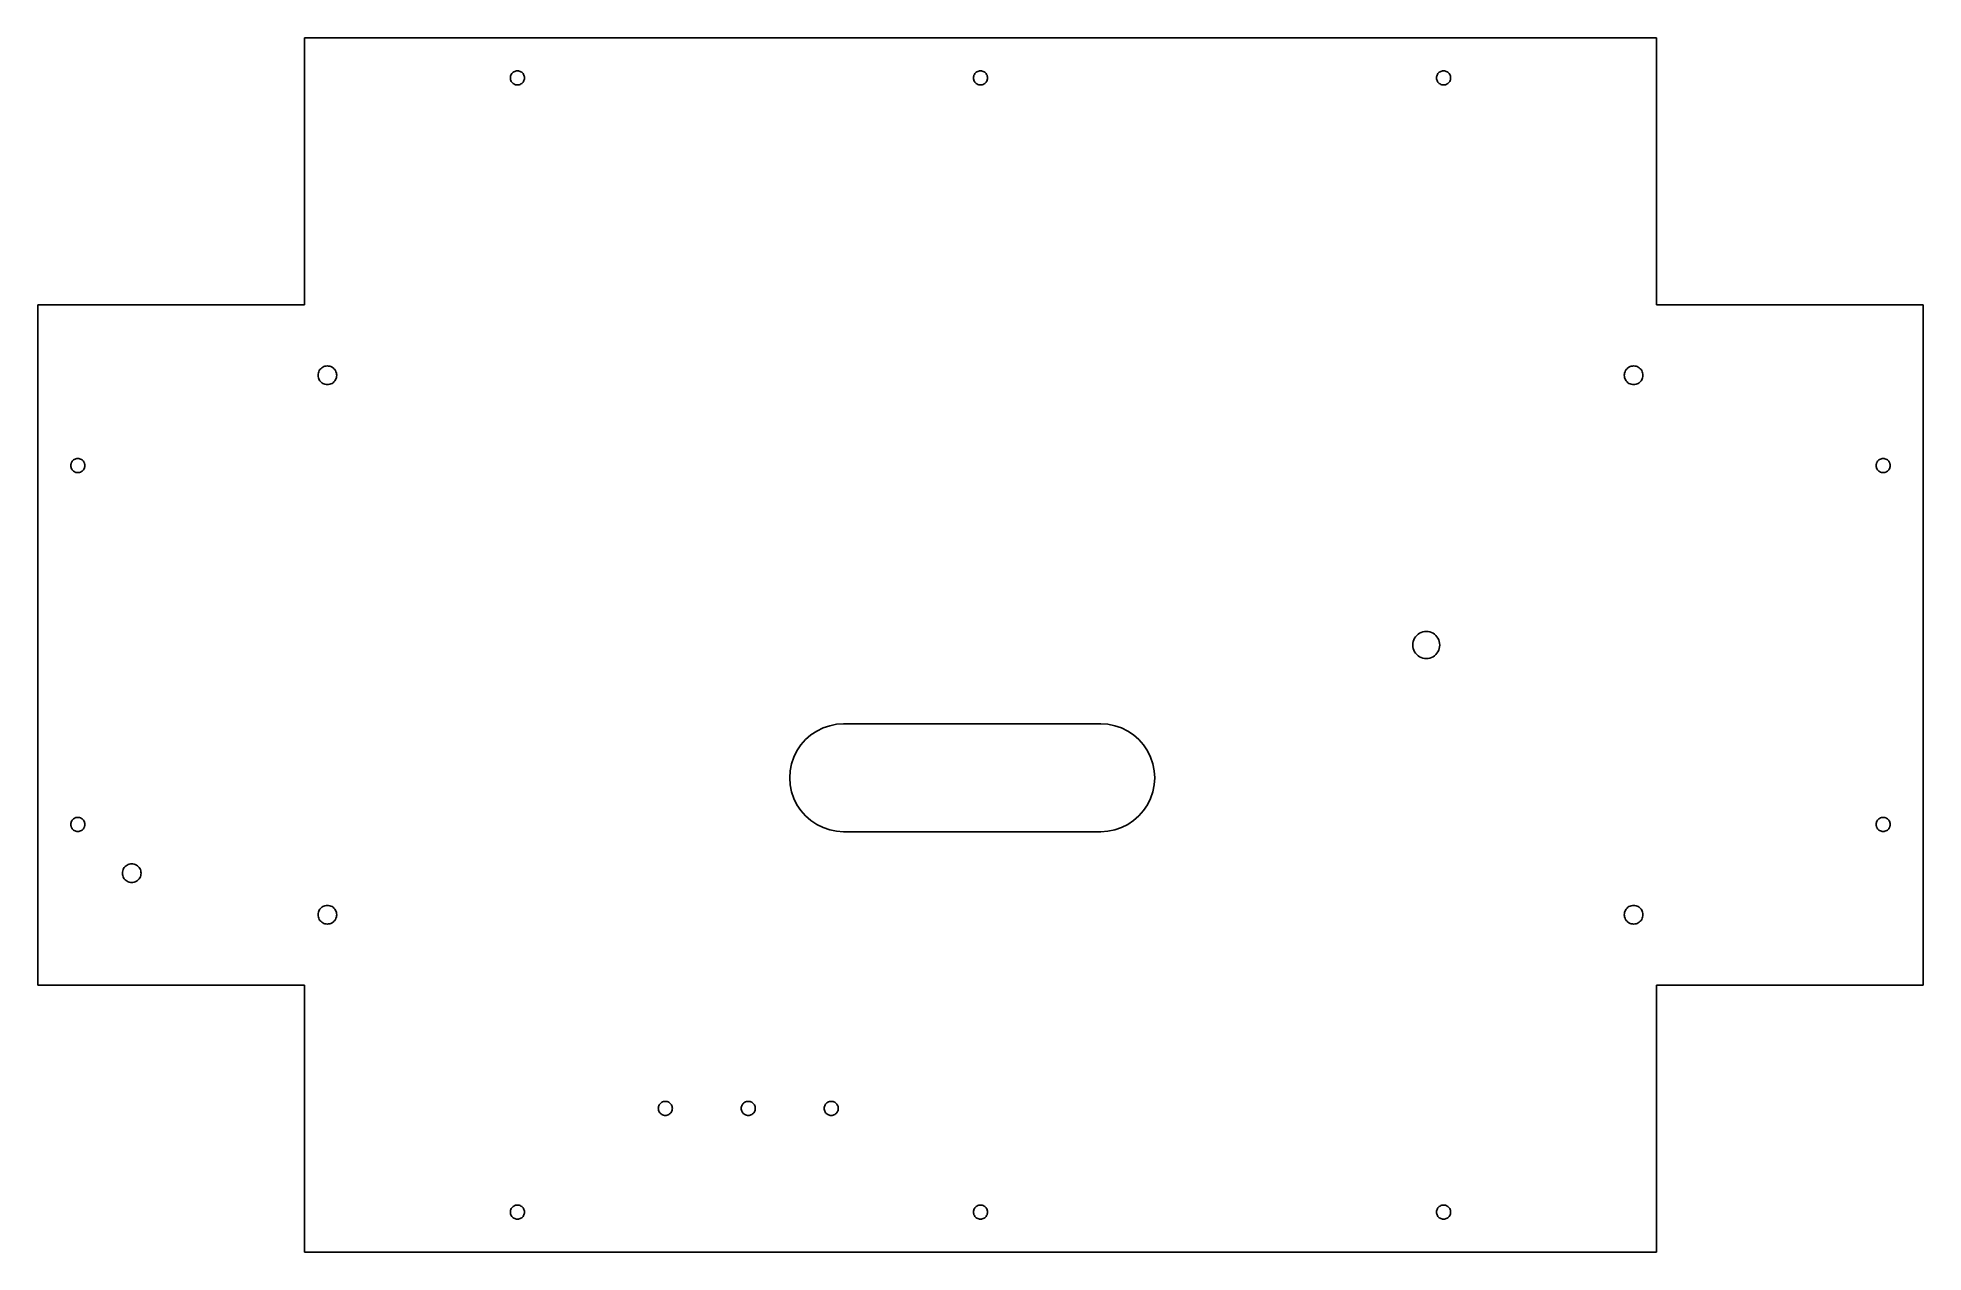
# Model space of a CAD drawing. Header units: metres. Extents: x 0 to 455, y 0 to 293.
import ezdxf

# ---------------------------------------------------------------- set-up
doc = ezdxf.new("R2010")
doc.units = ezdxf.units.M

msp = doc.modelspace()

# ---------------------------------------------------------------- linework, layer by layer
for p, q in [((390.346, 292.692), (64.3458, 292.692)), ((64.3458, 292.692), (64.3458, 228.346)), ((390.346, 228.346), (390.346, 292.692)), ((113.979, 283.019), (113.994, 283.241)), ((113.994, 282.797), (113.979, 283.019)), ((113.994, 283.241), (114.037, 283.459)), ((114.037, 282.579), (113.994, 282.797)), ((114.037, 283.459), (114.109, 283.669)), ((114.109, 282.368), (114.037, 282.579)), ((114.109, 283.669), (114.207, 283.869)), ((114.207, 282.169), (114.109, 282.368)), ((114.207, 283.869), (114.33, 284.054)), ((114.33, 281.984), (114.207, 282.169)), ((114.33, 284.054), (114.477, 284.221)), ((114.477, 281.817), (114.33, 281.984)), ((114.477, 284.221), (114.644, 284.367)), ((114.644, 284.367), (114.829, 284.491)), ((114.829, 284.491), (115.029, 284.589)), ((115.029, 284.589), (115.239, 284.661)), ((115.239, 284.661), (115.457, 284.704)), ((115.457, 284.704), (115.679, 284.719)), ((115.679, 284.719), (115.901, 284.704)), ((115.901, 284.704), (116.119, 284.661)), ((116.119, 284.661), (116.33, 284.589)), ((116.33, 284.589), (116.529, 284.491)), ((116.529, 284.491), (116.714, 284.367)), ((116.714, 284.367), (116.881, 284.221)), ((116.881, 284.221), (117.028, 284.054)), ((117.028, 281.984), (116.881, 281.817)), ((117.028, 284.054), (117.151, 283.869)), ((117.151, 282.169), (117.028, 281.984)), ((117.151, 283.869), (117.25, 283.669)), ((117.25, 282.368), (117.151, 282.169)), ((117.25, 283.669), (117.321, 283.459)), ((117.321, 282.579), (117.25, 282.368)), ((117.321, 283.459), (117.365, 283.241)), ((117.365, 282.797), (117.321, 282.579)), ((117.365, 283.241), (117.379, 283.019)), ((117.379, 283.019), (117.365, 282.797)), ((225.646, 283.019), (225.66, 283.241)), ((225.66, 282.797), (225.646, 283.019)), ((225.66, 283.241), (225.704, 283.459)), ((225.704, 282.579), (225.66, 282.797)), ((225.704, 283.459), (225.775, 283.669)), ((225.775, 282.368), (225.704, 282.579)), ((225.775, 283.669), (225.874, 283.869)), ((225.874, 282.169), (225.775, 282.368)), ((225.874, 283.869), (225.997, 284.054)), ((225.997, 281.984), (225.874, 282.169)), ((225.997, 284.054), (226.144, 284.221)), ((226.144, 281.817), (225.997, 281.984)), ((226.144, 284.221), (226.311, 284.367)), ((226.311, 284.367), (226.496, 284.491)), ((226.496, 284.491), (226.695, 284.589)), ((226.695, 284.589), (226.906, 284.661)), ((226.906, 284.661), (227.124, 284.704)), ((227.124, 284.704), (227.346, 284.719)), ((227.346, 284.719), (227.568, 284.704)), ((227.568, 284.704), (227.786, 284.661)), ((227.786, 284.661), (227.996, 284.589)), ((227.996, 284.589), (228.196, 284.491)), ((228.196, 284.491), (228.381, 284.367)), ((228.381, 284.367), (228.548, 284.221)), ((228.548, 284.221), (228.694, 284.054)), ((228.694, 281.984), (228.548, 281.817)), ((228.694, 284.054), (228.818, 283.869)), ((228.818, 282.169), (228.694, 281.984)), ((228.818, 283.869), (228.916, 283.669)), ((228.916, 282.368), (228.818, 282.169)), ((228.916, 283.669), (228.988, 283.459)), ((228.988, 282.579), (228.916, 282.368)), ((228.988, 283.459), (229.031, 283.241)), ((229.031, 282.797), (228.988, 282.579)), ((229.031, 283.241), (229.046, 283.019)), ((229.046, 283.019), (229.031, 282.797)), ((337.312, 283.019), (337.327, 283.241)), ((337.327, 282.797), (337.312, 283.019)), ((337.327, 283.241), (337.37, 283.459)), ((337.37, 282.579), (337.327, 282.797)), ((337.37, 283.459), (337.442, 283.669)), ((337.442, 282.368), (337.37, 282.579)), ((337.442, 283.669), (337.54, 283.869)), ((337.54, 282.169), (337.442, 282.368)), ((337.54, 283.869), (337.664, 284.054)), ((337.664, 281.984), (337.54, 282.169)), ((337.664, 284.054), (337.81, 284.221)), ((337.81, 281.817), (337.664, 281.984)), ((337.81, 284.221), (337.978, 284.367)), ((337.978, 284.367), (338.162, 284.491)), ((338.162, 284.491), (338.362, 284.589)), ((338.362, 284.589), (338.572, 284.661)), ((338.572, 284.661), (338.791, 284.704)), ((338.791, 284.704), (339.012, 284.719)), ((339.012, 284.719), (339.234, 284.704)), ((339.234, 284.704), (339.452, 284.661)), ((339.452, 284.661), (339.663, 284.589)), ((339.663, 284.589), (339.862, 284.491)), ((339.862, 284.491), (340.047, 284.367)), ((340.047, 284.367), (340.215, 284.221)), ((340.215, 284.221), (340.361, 284.054)), ((340.361, 281.984), (340.215, 281.817)), ((340.361, 284.054), (340.485, 283.869)), ((340.485, 282.169), (340.361, 281.984)), ((340.485, 283.869), (340.583, 283.669)), ((340.583, 282.368), (340.485, 282.169)), ((340.583, 283.669), (340.655, 283.459)), ((340.655, 282.579), (340.583, 282.368)), ((340.655, 283.459), (340.698, 283.241)), ((340.698, 282.797), (340.655, 282.579)), ((340.698, 283.241), (340.712, 283.019)), ((340.712, 283.019), (340.698, 282.797)), ((114.644, 281.67), (114.477, 281.817)), ((114.829, 281.546), (114.644, 281.67)), ((115.029, 281.448), (114.829, 281.546)), ((115.239, 281.377), (115.029, 281.448)), ((115.457, 281.333), (115.239, 281.377)), ((115.679, 281.319), (115.457, 281.333)), ((115.901, 281.333), (115.679, 281.319)), ((116.119, 281.377), (115.901, 281.333)), ((116.33, 281.448), (116.119, 281.377)), ((116.529, 281.546), (116.33, 281.448)), ((116.714, 281.67), (116.529, 281.546)), ((116.881, 281.817), (116.714, 281.67)), ((226.311, 281.67), (226.144, 281.817)), ((226.496, 281.546), (226.311, 281.67)), ((226.695, 281.448), (226.496, 281.546)), ((226.906, 281.377), (226.695, 281.448)), ((227.124, 281.333), (226.906, 281.377)), ((227.346, 281.319), (227.124, 281.333)), ((227.568, 281.333), (227.346, 281.319)), ((227.786, 281.377), (227.568, 281.333)), ((227.996, 281.448), (227.786, 281.377)), ((228.196, 281.546), (227.996, 281.448)), ((228.381, 281.67), (228.196, 281.546)), ((228.548, 281.817), (228.381, 281.67)), ((337.978, 281.67), (337.81, 281.817)), ((338.162, 281.546), (337.978, 281.67)), ((338.362, 281.448), (338.162, 281.546)), ((338.572, 281.377), (338.362, 281.448)), ((338.791, 281.333), (338.572, 281.377)), ((339.012, 281.319), (338.791, 281.333)), ((339.234, 281.333), (339.012, 281.319)), ((339.452, 281.377), (339.234, 281.333)), ((339.663, 281.448), (339.452, 281.377)), ((339.862, 281.546), (339.663, 281.448)), ((340.047, 281.67), (339.862, 281.546)), ((340.215, 281.817), (340.047, 281.67)), ((64.3458, 228.346), (0, 228.346)), ((0, 228.346), (0, 64.3458)), ((454.692, 228.346), (390.346, 228.346)), ((454.692, 64.3458), (454.692, 228.346)), ((67.5958, 211.346), (67.615, 211.639)), ((67.615, 211.052), (67.5958, 211.346)), ((67.615, 211.639), (67.6725, 211.928)), ((67.6725, 210.763), (67.615, 211.052)), ((67.6725, 211.928), (67.7671, 212.207)), ((67.7671, 210.485), (67.6725, 210.763)), ((67.7671, 212.207), (67.8972, 212.471)), ((67.8972, 210.221), (67.7671, 210.485)), ((67.8972, 212.471), (68.0607, 212.715)), ((68.0607, 209.976), (67.8972, 210.221)), ((68.0607, 212.715), (68.2548, 212.937)), ((68.2548, 209.755), (68.0607, 209.976)), ((68.2548, 212.937), (68.4761, 213.131)), ((68.4761, 209.561), (68.2548, 209.755)), ((68.4761, 213.131), (68.7208, 213.294)), ((68.7208, 209.397), (68.4761, 209.561)), ((68.7208, 213.294), (68.9848, 213.425)), ((68.9848, 209.267), (68.7208, 209.397)), ((68.9848, 213.425), (69.2634, 213.519)), ((69.2634, 209.172), (68.9848, 209.267)), ((69.2634, 213.519), (69.5521, 213.577)), ((69.5521, 209.115), (69.2634, 209.172)), ((69.5521, 213.577), (69.8458, 213.596)), ((69.8458, 213.596), (70.1395, 213.577)), ((70.1395, 213.577), (70.4281, 213.519)), ((70.4281, 209.172), (70.1395, 209.115)), ((70.4281, 213.519), (70.7068, 213.425)), ((70.7068, 209.267), (70.4281, 209.172)), ((70.7068, 213.425), (70.9708, 213.294)), ((70.9708, 209.397), (70.7068, 209.267)), ((70.9708, 213.294), (71.2155, 213.131)), ((71.2155, 209.561), (70.9708, 209.397)), ((71.2155, 213.131), (71.4368, 212.937)), ((71.4368, 209.755), (71.2155, 209.561)), ((71.4368, 212.937), (71.6308, 212.715)), ((71.6308, 209.976), (71.4368, 209.755)), ((71.6308, 212.715), (71.7943, 212.471)), ((71.7943, 210.221), (71.6308, 209.976)), ((71.7943, 212.471), (71.9245, 212.207)), ((71.9245, 210.485), (71.7943, 210.221)), ((71.9245, 212.207), (72.0191, 211.928)), ((72.0191, 210.763), (71.9245, 210.485)), ((72.0191, 211.928), (72.0765, 211.639)), ((72.0765, 211.052), (72.0191, 210.763)), ((72.0765, 211.639), (72.0958, 211.346)), ((72.0958, 211.346), (72.0765, 211.052)), ((382.596, 211.346), (382.615, 211.639)), ((382.615, 211.052), (382.596, 211.346)), ((382.615, 211.639), (382.672, 211.928)), ((382.672, 210.763), (382.615, 211.052)), ((382.672, 211.928), (382.767, 212.207)), ((382.767, 210.485), (382.672, 210.763)), ((382.767, 212.207), (382.897, 212.471)), ((382.897, 210.221), (382.767, 210.485)), ((382.897, 212.471), (383.061, 212.715)), ((383.061, 209.976), (382.897, 210.221)), ((383.061, 212.715), (383.255, 212.937)), ((383.255, 209.755), (383.061, 209.976)), ((383.255, 212.937), (383.476, 213.131)), ((383.476, 209.561), (383.255, 209.755)), ((383.476, 213.131), (383.721, 213.294)), ((383.721, 209.397), (383.476, 209.561)), ((383.721, 213.294), (383.985, 213.425)), ((383.985, 209.267), (383.721, 209.397)), ((383.985, 213.425), (384.263, 213.519)), ((384.263, 209.172), (383.985, 209.267)), ((384.263, 213.519), (384.552, 213.577)), ((384.552, 209.115), (384.263, 209.172)), ((384.552, 213.577), (384.846, 213.596)), ((384.846, 213.596), (385.139, 213.577)), ((385.139, 213.577), (385.428, 213.519)), ((385.428, 209.172), (385.139, 209.115)), ((385.428, 213.519), (385.707, 213.425)), ((385.707, 209.267), (385.428, 209.172)), ((385.707, 213.425), (385.971, 213.294)), ((385.971, 209.397), (385.707, 209.267)), ((385.971, 213.294), (386.215, 213.131)), ((386.215, 209.561), (385.971, 209.397)), ((386.215, 213.131), (386.437, 212.937)), ((386.437, 209.755), (386.215, 209.561)), ((386.437, 212.937), (386.631, 212.715)), ((386.631, 209.976), (386.437, 209.755)), ((386.631, 212.715), (386.794, 212.471)), ((386.794, 210.221), (386.631, 209.976)), ((386.794, 212.471), (386.925, 212.207)), ((386.925, 210.485), (386.794, 210.221)), ((386.925, 212.207), (387.019, 211.928)), ((387.019, 210.763), (386.925, 210.485)), ((387.019, 211.928), (387.077, 211.639)), ((387.077, 211.052), (387.019, 210.763)), ((387.077, 211.639), (387.096, 211.346)), ((387.096, 211.346), (387.077, 211.052)), ((69.8458, 209.096), (69.5521, 209.115)), ((70.1395, 209.115), (69.8458, 209.096)), ((384.846, 209.096), (384.552, 209.115)), ((385.139, 209.115), (384.846, 209.096)), ((8.638, 190.944), (8.82289, 191.068)), ((8.82289, 191.068), (9.02232, 191.166)), ((9.02232, 191.166), (9.23289, 191.238)), ((9.23289, 191.238), (9.45099, 191.281)), ((9.45099, 191.281), (9.6729, 191.296)), ((9.6729, 191.296), (9.89479, 191.281)), ((9.89479, 191.281), (10.1129, 191.238)), ((10.1129, 191.238), (10.3235, 191.166)), ((10.3235, 191.166), (10.5229, 191.068)), ((10.5229, 191.068), (10.7078, 190.944)), ((443.984, 190.944), (444.169, 191.068)), ((444.169, 191.068), (444.368, 191.166)), ((444.368, 191.166), (444.579, 191.238)), ((444.579, 191.238), (444.797, 191.281)), ((444.797, 191.281), (445.019, 191.296)), ((445.019, 191.296), (445.241, 191.281)), ((445.241, 191.281), (445.459, 191.238)), ((445.459, 191.238), (445.669, 191.166)), ((445.669, 191.166), (445.869, 191.068)), ((445.869, 191.068), (446.054, 190.944)), ((7.97289, 189.596), (7.98743, 189.818)), ((7.98743, 189.374), (7.97289, 189.596)), ((7.98743, 189.818), (8.03082, 190.036)), ((8.03082, 189.156), (7.98743, 189.374)), ((8.03082, 190.036), (8.10229, 190.246)), ((8.10229, 188.945), (8.03082, 189.156)), ((8.10229, 190.246), (8.20065, 190.446)), ((8.20065, 188.746), (8.10229, 188.945)), ((8.20065, 190.446), (8.32419, 190.631)), ((8.32419, 188.561), (8.20065, 188.746)), ((8.32419, 190.631), (8.47081, 190.798)), ((8.47081, 188.394), (8.32419, 188.561)), ((8.47081, 190.798), (8.638, 190.944)), ((8.638, 188.247), (8.47081, 188.394)), ((8.82289, 188.124), (8.638, 188.247)), ((9.02232, 188.025), (8.82289, 188.124)), ((9.23289, 187.954), (9.02232, 188.025)), ((9.45099, 187.91), (9.23289, 187.954)), ((9.6729, 187.896), (9.45099, 187.91)), ((9.89479, 187.91), (9.6729, 187.896)), ((10.1129, 187.954), (9.89479, 187.91)), ((10.3235, 188.025), (10.1129, 187.954)), ((10.5229, 188.124), (10.3235, 188.025)), ((10.7078, 188.247), (10.5229, 188.124)), ((10.7078, 190.944), (10.875, 190.798)), ((10.875, 188.394), (10.7078, 188.247)), ((10.875, 190.798), (11.0216, 190.631)), ((11.0216, 188.561), (10.875, 188.394)), ((11.0216, 190.631), (11.1451, 190.446)), ((11.1451, 188.746), (11.0216, 188.561)), ((11.1451, 190.446), (11.2435, 190.246)), ((11.2435, 188.945), (11.1451, 188.746)), ((11.2435, 190.246), (11.315, 190.036)), ((11.315, 189.156), (11.2435, 188.945)), ((11.315, 190.036), (11.3584, 189.818)), ((11.3584, 189.374), (11.315, 189.156)), ((11.3584, 189.818), (11.3729, 189.596)), ((11.3729, 189.596), (11.3584, 189.374)), ((443.319, 189.596), (443.333, 189.818)), ((443.333, 189.374), (443.319, 189.596)), ((443.333, 189.818), (443.377, 190.036)), ((443.377, 189.156), (443.333, 189.374)), ((443.377, 190.036), (443.448, 190.246)), ((443.448, 188.945), (443.377, 189.156)), ((443.448, 190.246), (443.546, 190.446)), ((443.546, 188.746), (443.448, 188.945)), ((443.546, 190.446), (443.67, 190.631)), ((443.67, 188.561), (443.546, 188.746)), ((443.67, 190.631), (443.817, 190.798)), ((443.817, 188.394), (443.67, 188.561)), ((443.817, 190.798), (443.984, 190.944)), ((443.984, 188.247), (443.817, 188.394)), ((444.169, 188.124), (443.984, 188.247)), ((444.368, 188.025), (444.169, 188.124)), ((444.579, 187.954), (444.368, 188.025)), ((444.797, 187.91), (444.579, 187.954)), ((445.019, 187.896), (444.797, 187.91)), ((445.241, 187.91), (445.019, 187.896)), ((445.459, 187.954), (445.241, 187.91)), ((445.669, 188.025), (445.459, 187.954)), ((445.869, 188.124), (445.669, 188.025)), ((446.054, 188.247), (445.869, 188.124)), ((446.054, 190.944), (446.221, 190.798)), ((446.221, 188.394), (446.054, 188.247)), ((446.221, 190.798), (446.367, 190.631)), ((446.367, 188.561), (446.221, 188.394)), ((446.367, 190.631), (446.491, 190.446)), ((446.491, 188.746), (446.367, 188.561)), ((446.491, 190.446), (446.589, 190.246)), ((446.589, 188.945), (446.491, 188.746)), ((446.589, 190.246), (446.661, 190.036)), ((446.661, 189.156), (446.589, 188.945)), ((446.661, 190.036), (446.704, 189.818)), ((446.704, 189.374), (446.661, 189.156)), ((446.704, 189.818), (446.719, 189.596)), ((446.719, 189.596), (446.704, 189.374)), ((331.596, 146.346), (331.624, 146.77)), ((331.624, 145.922), (331.596, 146.346)), ((331.624, 146.77), (331.707, 147.187)), ((331.707, 145.505), (331.624, 145.922)), ((331.707, 147.187), (331.843, 147.59)), ((331.843, 145.102), (331.707, 145.505)), ((331.843, 147.59), (332.031, 147.971)), ((332.031, 147.971), (332.267, 148.324)), ((332.267, 148.324), (332.548, 148.644)), ((332.548, 148.644), (332.867, 148.924)), ((332.867, 148.924), (333.221, 149.16)), ((333.221, 149.16), (333.602, 149.348)), ((333.602, 149.348), (334.005, 149.485)), ((334.005, 149.485), (334.422, 149.568)), ((334.422, 149.568), (334.846, 149.596)), ((334.846, 149.596), (335.27, 149.568)), ((335.27, 149.568), (335.687, 149.485)), ((335.687, 149.485), (336.09, 149.348)), ((336.09, 149.348), (336.471, 149.16)), ((336.471, 149.16), (336.824, 148.924)), ((336.824, 148.924), (337.144, 148.644)), ((337.144, 148.644), (337.424, 148.324)), ((337.424, 148.324), (337.66, 147.971)), ((337.66, 147.971), (337.848, 147.59)), ((337.848, 147.59), (337.985, 147.187)), ((337.985, 145.505), (337.848, 145.102)), ((337.985, 147.187), (338.068, 146.77)), ((338.068, 145.922), (337.985, 145.505)), ((338.068, 146.77), (338.096, 146.346)), ((338.096, 146.346), (338.068, 145.922)), ((332.031, 144.721), (331.843, 145.102)), ((332.267, 144.367), (332.031, 144.721)), ((332.548, 144.048), (332.267, 144.367)), ((332.867, 143.767), (332.548, 144.048)), ((333.221, 143.531), (332.867, 143.767)), ((333.602, 143.343), (333.221, 143.531)), ((334.005, 143.207), (333.602, 143.343)), ((334.422, 143.124), (334.005, 143.207)), ((334.846, 143.096), (334.422, 143.124)), ((335.27, 143.124), (334.846, 143.096)), ((335.687, 143.207), (335.27, 143.124)), ((336.09, 143.343), (335.687, 143.207)), ((336.471, 143.531), (336.09, 143.343)), ((336.824, 143.767), (336.471, 143.531)), ((337.144, 144.048), (336.824, 143.767)), ((337.424, 144.367), (337.144, 144.048)), ((337.66, 144.721), (337.424, 144.367)), ((337.848, 145.102), (337.66, 144.721)), ((192.649, 127.235), (194.346, 127.346)), ((194.346, 127.346), (256.346, 127.346)), ((256.346, 127.346), (258.043, 127.235)), ((184.032, 122.26), (185.153, 123.538)), ((185.153, 123.538), (186.432, 124.659)), ((186.432, 124.659), (187.846, 125.604)), ((187.846, 125.604), (189.371, 126.356)), ((189.371, 126.356), (190.981, 126.903)), ((190.981, 126.903), (192.649, 127.235)), ((258.043, 127.235), (259.71, 126.903)), ((259.71, 126.903), (261.321, 126.356)), ((261.321, 126.356), (262.846, 125.604)), ((262.846, 125.604), (264.26, 124.659)), ((264.26, 124.659), (265.538, 123.538)), ((265.538, 123.538), (266.659, 122.26)), ((181.789, 117.71), (182.335, 119.321)), ((182.335, 119.321), (183.087, 120.846)), ((183.087, 120.846), (184.032, 122.26)), ((266.659, 122.26), (267.604, 120.846)), ((267.604, 120.846), (268.356, 119.321)), ((268.356, 119.321), (268.903, 117.71)), ((181.346, 114.346), (181.457, 116.043)), ((181.457, 112.649), (181.346, 114.346)), ((181.457, 116.043), (181.789, 117.71)), ((268.903, 117.71), (269.235, 116.043)), ((269.235, 116.043), (269.346, 114.346)), ((269.346, 114.346), (269.235, 112.649)), ((181.789, 110.981), (181.457, 112.649)), ((182.335, 109.371), (181.789, 110.981)), ((183.087, 107.846), (182.335, 109.371)), ((268.356, 109.371), (267.604, 107.846)), ((268.903, 110.981), (268.356, 109.371)), ((269.235, 112.649), (268.903, 110.981)), ((8.82289, 104.568), (9.02232, 104.666)), ((9.02232, 104.666), (9.23289, 104.738)), ((9.23289, 104.738), (9.45099, 104.781)), ((9.45099, 104.781), (9.6729, 104.796)), ((9.6729, 104.796), (9.89479, 104.781)), ((9.89479, 104.781), (10.1129, 104.738)), ((10.1129, 104.738), (10.3235, 104.666)), ((10.3235, 104.666), (10.5229, 104.568)), ((184.032, 106.432), (183.087, 107.846)), ((185.153, 105.153), (184.032, 106.432)), ((186.432, 104.032), (185.153, 105.153)), ((265.538, 105.153), (264.26, 104.032)), ((266.659, 106.432), (265.538, 105.153)), ((267.604, 107.846), (266.659, 106.432)), ((444.169, 104.568), (444.368, 104.666)), ((444.368, 104.666), (444.579, 104.738)), ((444.579, 104.738), (444.797, 104.781)), ((444.797, 104.781), (445.019, 104.796)), ((445.019, 104.796), (445.241, 104.781)), ((445.241, 104.781), (445.459, 104.738)), ((445.459, 104.738), (445.669, 104.666)), ((445.669, 104.666), (445.869, 104.568)), ((7.97289, 103.096), (7.98743, 103.318)), ((7.98743, 102.874), (7.97289, 103.096)), ((7.98743, 103.318), (8.03082, 103.536)), ((8.03082, 102.656), (7.98743, 102.874)), ((8.03082, 103.536), (8.10229, 103.746)), ((8.10229, 102.445), (8.03082, 102.656)), ((8.10229, 103.746), (8.20065, 103.946)), ((8.20065, 102.246), (8.10229, 102.445)), ((8.20065, 103.946), (8.32419, 104.131)), ((8.32419, 102.061), (8.20065, 102.246)), ((8.32419, 104.131), (8.47081, 104.298)), ((8.47081, 101.894), (8.32419, 102.061)), ((8.47081, 104.298), (8.638, 104.444)), ((8.638, 101.747), (8.47081, 101.894)), ((8.638, 104.444), (8.82289, 104.568)), ((8.82289, 101.624), (8.638, 101.747)), ((9.02232, 101.525), (8.82289, 101.624)), ((9.23289, 101.454), (9.02232, 101.525)), ((9.45099, 101.41), (9.23289, 101.454)), ((9.6729, 101.396), (9.45099, 101.41)), ((9.89479, 101.41), (9.6729, 101.396)), ((10.1129, 101.454), (9.89479, 101.41)), ((10.3235, 101.525), (10.1129, 101.454)), ((10.5229, 101.624), (10.3235, 101.525)), ((10.5229, 104.568), (10.7078, 104.444)), ((10.7078, 101.747), (10.5229, 101.624)), ((10.7078, 104.444), (10.875, 104.298)), ((10.875, 101.894), (10.7078, 101.747)), ((10.875, 104.298), (11.0216, 104.131)), ((11.0216, 102.061), (10.875, 101.894)), ((11.0216, 104.131), (11.1451, 103.946)), ((11.1451, 102.246), (11.0216, 102.061)), ((11.1451, 103.946), (11.2435, 103.746)), ((11.2435, 102.445), (11.1451, 102.246)), ((11.2435, 103.746), (11.315, 103.536)), ((11.315, 102.656), (11.2435, 102.445)), ((11.315, 103.536), (11.3584, 103.318)), ((11.3584, 102.874), (11.315, 102.656)), ((11.3584, 103.318), (11.3729, 103.096)), ((11.3729, 103.096), (11.3584, 102.874)), ((187.846, 103.087), (186.432, 104.032)), ((189.371, 102.335), (187.846, 103.087)), ((190.981, 101.789), (189.371, 102.335)), ((192.649, 101.457), (190.981, 101.789)), ((194.346, 101.346), (192.649, 101.457)), ((256.346, 101.346), (194.346, 101.346)), ((258.043, 101.457), (256.346, 101.346)), ((259.71, 101.789), (258.043, 101.457)), ((261.321, 102.335), (259.71, 101.789)), ((262.846, 103.087), (261.321, 102.335)), ((264.26, 104.032), (262.846, 103.087)), ((443.319, 103.096), (443.333, 103.318)), ((443.333, 102.874), (443.319, 103.096)), ((443.333, 103.318), (443.377, 103.536)), ((443.377, 102.656), (443.333, 102.874)), ((443.377, 103.536), (443.448, 103.746)), ((443.448, 102.445), (443.377, 102.656)), ((443.448, 103.746), (443.546, 103.946)), ((443.546, 102.246), (443.448, 102.445)), ((443.546, 103.946), (443.67, 104.131)), ((443.67, 102.061), (443.546, 102.246)), ((443.67, 104.131), (443.817, 104.298)), ((443.817, 101.894), (443.67, 102.061)), ((443.817, 104.298), (443.984, 104.444)), ((443.984, 101.747), (443.817, 101.894)), ((443.984, 104.444), (444.169, 104.568)), ((444.169, 101.624), (443.984, 101.747)), ((444.368, 101.525), (444.169, 101.624)), ((444.579, 101.454), (444.368, 101.525)), ((444.797, 101.41), (444.579, 101.454)), ((445.019, 101.396), (444.797, 101.41)), ((445.241, 101.41), (445.019, 101.396)), ((445.459, 101.454), (445.241, 101.41)), ((445.669, 101.525), (445.459, 101.454)), ((445.869, 101.624), (445.669, 101.525)), ((445.869, 104.568), (446.054, 104.444)), ((446.054, 101.747), (445.869, 101.624)), ((446.054, 104.444), (446.221, 104.298)), ((446.221, 101.894), (446.054, 101.747)), ((446.221, 104.298), (446.367, 104.131)), ((446.367, 102.061), (446.221, 101.894)), ((446.367, 104.131), (446.491, 103.946)), ((446.491, 102.246), (446.367, 102.061)), ((446.491, 103.946), (446.589, 103.746)), ((446.589, 102.445), (446.491, 102.246)), ((446.589, 103.746), (446.661, 103.536)), ((446.661, 102.656), (446.589, 102.445)), ((446.661, 103.536), (446.704, 103.318)), ((446.704, 102.874), (446.661, 102.656)), ((446.704, 103.318), (446.719, 103.096)), ((446.719, 103.096), (446.704, 102.874)), ((20.4229, 91.3458), (20.4421, 91.6395)), ((20.4421, 91.0521), (20.4229, 91.3458)), ((20.4421, 91.6395), (20.4996, 91.9281)), ((20.4996, 90.7634), (20.4421, 91.0521)), ((20.4996, 91.9281), (20.5942, 92.2068)), ((20.5942, 92.2068), (20.7243, 92.4708)), ((20.7243, 92.4708), (20.8878, 92.7155)), ((20.8878, 92.7155), (21.0819, 92.9368)), ((21.0819, 92.9368), (21.3032, 93.1308)), ((21.3032, 93.1308), (21.5479, 93.2943)), ((21.5479, 93.2943), (21.8119, 93.4245)), ((21.8119, 93.4245), (22.0905, 93.5191)), ((22.0905, 93.5191), (22.3792, 93.5765)), ((22.3792, 93.5765), (22.6729, 93.5958)), ((22.6729, 93.5958), (22.9666, 93.5765)), ((22.9666, 93.5765), (23.2552, 93.5191)), ((23.2552, 93.5191), (23.5339, 93.4245)), ((23.5339, 93.4245), (23.7979, 93.2943)), ((23.7979, 93.2943), (24.0426, 93.1308)), ((24.0426, 93.1308), (24.2639, 92.9368)), ((24.2639, 92.9368), (24.4579, 92.7155)), ((24.4579, 92.7155), (24.6214, 92.4708)), ((24.6214, 92.4708), (24.7516, 92.2068)), ((24.7516, 92.2068), (24.8462, 91.9281)), ((24.8462, 91.9281), (24.9036, 91.6395)), ((24.9036, 91.0521), (24.8462, 90.7634)), ((24.9036, 91.6395), (24.9229, 91.3458)), ((24.9229, 91.3458), (24.9036, 91.0521)), ((20.5942, 90.4848), (20.4996, 90.7634)), ((20.7243, 90.2208), (20.5942, 90.4848)), ((20.8878, 89.9761), (20.7243, 90.2208)), ((21.0819, 89.7548), (20.8878, 89.9761)), ((21.3032, 89.5607), (21.0819, 89.7548)), ((21.5479, 89.3972), (21.3032, 89.5607)), ((21.8119, 89.2671), (21.5479, 89.3972)), ((22.0905, 89.1725), (21.8119, 89.2671)), ((22.3792, 89.115), (22.0905, 89.1725)), ((22.6729, 89.0958), (22.3792, 89.115)), ((22.9666, 89.115), (22.6729, 89.0958)), ((23.2552, 89.1725), (22.9666, 89.115)), ((23.5339, 89.2671), (23.2552, 89.1725)), ((23.7979, 89.3972), (23.5339, 89.2671)), ((24.0426, 89.5607), (23.7979, 89.3972)), ((24.2639, 89.7548), (24.0426, 89.5607)), ((24.4579, 89.9761), (24.2639, 89.7548)), ((24.6214, 90.2208), (24.4579, 89.9761)), ((24.7516, 90.4848), (24.6214, 90.2208)), ((24.8462, 90.7634), (24.7516, 90.4848)), ((67.615, 81.6395), (67.6725, 81.9281)), ((67.6725, 81.9281), (67.7671, 82.2068)), ((67.7671, 82.2068), (67.8972, 82.4708)), ((67.8972, 82.4708), (68.0607, 82.7155)), ((68.0607, 82.7155), (68.2548, 82.9368)), ((68.2548, 82.9368), (68.4761, 83.1308)), ((68.4761, 83.1308), (68.7208, 83.2943)), ((68.7208, 83.2943), (68.9848, 83.4245)), ((68.9848, 83.4245), (69.2634, 83.5191)), ((69.2634, 83.5191), (69.5521, 83.5765)), ((69.5521, 83.5765), (69.8458, 83.5958)), ((69.8458, 83.5958), (70.1395, 83.5765)), ((70.1395, 83.5765), (70.4281, 83.5191)), ((70.4281, 83.5191), (70.7068, 83.4245)), ((70.7068, 83.4245), (70.9708, 83.2943)), ((70.9708, 83.2943), (71.2155, 83.1308)), ((71.2155, 83.1308), (71.4368, 82.9368)), ((71.4368, 82.9368), (71.6308, 82.7155)), ((71.6308, 82.7155), (71.7943, 82.4708)), ((71.7943, 82.4708), (71.9245, 82.2068)), ((71.9245, 82.2068), (72.0191, 81.9281)), ((72.0191, 81.9281), (72.0765, 81.6395)), ((382.615, 81.6395), (382.672, 81.9281)), ((382.672, 81.9281), (382.767, 82.2068)), ((382.767, 82.2068), (382.897, 82.4708)), ((382.897, 82.4708), (383.061, 82.7155)), ((383.061, 82.7155), (383.255, 82.9368)), ((383.255, 82.9368), (383.476, 83.1308)), ((383.476, 83.1308), (383.721, 83.2943)), ((383.721, 83.2943), (383.985, 83.4245)), ((383.985, 83.4245), (384.263, 83.5191)), ((384.263, 83.5191), (384.552, 83.5765)), ((384.552, 83.5765), (384.846, 83.5958)), ((384.846, 83.5958), (385.139, 83.5765)), ((385.139, 83.5765), (385.428, 83.5191)), ((385.428, 83.5191), (385.707, 83.4245)), ((385.707, 83.4245), (385.971, 83.2943)), ((385.971, 83.2943), (386.215, 83.1308)), ((386.215, 83.1308), (386.437, 82.9368)), ((386.437, 82.9368), (386.631, 82.7155)), ((386.631, 82.7155), (386.794, 82.4708)), ((386.794, 82.4708), (386.925, 82.2068)), ((386.925, 82.2068), (387.019, 81.9281)), ((387.019, 81.9281), (387.077, 81.6395)), ((67.5958, 81.3458), (67.615, 81.6395)), ((67.615, 81.0521), (67.5958, 81.3458)), ((67.6725, 80.7634), (67.615, 81.0521)), ((67.7671, 80.4848), (67.6725, 80.7634)), ((67.8972, 80.2208), (67.7671, 80.4848)), ((68.0607, 79.9761), (67.8972, 80.2208)), ((68.2548, 79.7548), (68.0607, 79.9761)), ((68.4761, 79.5607), (68.2548, 79.7548)), ((68.7208, 79.3972), (68.4761, 79.5607)), ((68.9848, 79.2671), (68.7208, 79.3972)), ((69.2634, 79.1725), (68.9848, 79.2671)), ((69.5521, 79.115), (69.2634, 79.1725)), ((69.8458, 79.0958), (69.5521, 79.115)), ((70.1395, 79.115), (69.8458, 79.0958)), ((70.4281, 79.1725), (70.1395, 79.115)), ((70.7068, 79.2671), (70.4281, 79.1725)), ((70.9708, 79.3972), (70.7068, 79.2671)), ((71.2155, 79.5607), (70.9708, 79.3972)), ((71.4368, 79.7548), (71.2155, 79.5607)), ((71.6308, 79.9761), (71.4368, 79.7548)), ((71.7943, 80.2208), (71.6308, 79.9761)), ((71.9245, 80.4848), (71.7943, 80.2208)), ((72.0191, 80.7634), (71.9245, 80.4848)), ((72.0765, 81.0521), (72.0191, 80.7634)), ((72.0765, 81.6395), (72.0958, 81.3458)), ((72.0958, 81.3458), (72.0765, 81.0521)), ((382.596, 81.3458), (382.615, 81.6395)), ((382.615, 81.0521), (382.596, 81.3458)), ((382.672, 80.7634), (382.615, 81.0521)), ((382.767, 80.4848), (382.672, 80.7634)), ((382.897, 80.2208), (382.767, 80.4848)), ((383.061, 79.9761), (382.897, 80.2208)), ((383.255, 79.7548), (383.061, 79.9761)), ((383.476, 79.5607), (383.255, 79.7548)), ((383.721, 79.3972), (383.476, 79.5607)), ((383.985, 79.2671), (383.721, 79.3972)), ((384.263, 79.1725), (383.985, 79.2671)), ((384.552, 79.115), (384.263, 79.1725)), ((384.846, 79.0958), (384.552, 79.115)), ((385.139, 79.115), (384.846, 79.0958)), ((385.428, 79.1725), (385.139, 79.115)), ((385.707, 79.2671), (385.428, 79.1725)), ((385.971, 79.3972), (385.707, 79.2671)), ((386.215, 79.5607), (385.971, 79.3972)), ((386.437, 79.7548), (386.215, 79.5607)), ((386.631, 79.9761), (386.437, 79.7548)), ((386.794, 80.2208), (386.631, 79.9761)), ((386.925, 80.4848), (386.794, 80.2208)), ((387.019, 80.7634), (386.925, 80.4848)), ((387.077, 81.0521), (387.019, 80.7634)), ((387.077, 81.6395), (387.096, 81.3458)), ((387.096, 81.3458), (387.077, 81.0521)), ((0, 64.3458), (64.3458, 64.3458)), ((64.3458, 64.3458), (64.3458, 0)), ((390.346, 0), (390.346, 64.3458)), ((390.346, 64.3458), (454.692, 64.3458)), ((149.646, 34.6729), (149.66, 34.8948)), ((149.66, 34.451), (149.646, 34.6729)), ((149.66, 34.8948), (149.704, 35.1129)), ((149.704, 34.2329), (149.66, 34.451)), ((149.704, 35.1129), (149.775, 35.3235)), ((149.775, 34.0223), (149.704, 34.2329)), ((149.775, 35.3235), (149.874, 35.5229)), ((149.874, 33.8229), (149.775, 34.0223)), ((149.874, 35.5229), (149.997, 35.7078)), ((149.997, 33.638), (149.874, 33.8229)), ((149.997, 35.7078), (150.144, 35.875)), ((150.144, 33.4708), (149.997, 33.638)), ((150.144, 35.875), (150.311, 36.0216)), ((150.311, 33.3242), (150.144, 33.4708)), ((150.311, 36.0216), (150.496, 36.1451)), ((150.496, 33.2007), (150.311, 33.3242)), ((150.496, 36.1451), (150.695, 36.2435)), ((150.695, 33.1023), (150.496, 33.2007)), ((150.695, 36.2435), (150.906, 36.315)), ((150.906, 33.0308), (150.695, 33.1023)), ((150.906, 36.315), (151.124, 36.3584)), ((151.124, 32.9874), (150.906, 33.0308)), ((151.124, 36.3584), (151.346, 36.3729)), ((151.346, 32.9729), (151.124, 32.9874)), ((151.346, 36.3729), (151.568, 36.3584)), ((151.568, 32.9874), (151.346, 32.9729)), ((151.568, 36.3584), (151.786, 36.315)), ((151.786, 33.0308), (151.568, 32.9874)), ((151.786, 36.315), (151.996, 36.2435)), ((151.996, 33.1023), (151.786, 33.0308)), ((151.996, 36.2435), (152.196, 36.1451)), ((152.196, 33.2007), (151.996, 33.1023)), ((152.196, 36.1451), (152.381, 36.0216)), ((152.381, 33.3242), (152.196, 33.2007)), ((152.381, 36.0216), (152.548, 35.875)), ((152.548, 33.4708), (152.381, 33.3242)), ((152.548, 35.875), (152.694, 35.7078)), ((152.694, 33.638), (152.548, 33.4708)), ((152.694, 35.7078), (152.818, 35.5229)), ((152.818, 33.8229), (152.694, 33.638)), ((152.818, 35.5229), (152.916, 35.3235)), ((152.916, 34.0223), (152.818, 33.8229)), ((152.916, 35.3235), (152.988, 35.1129)), ((152.988, 34.2329), (152.916, 34.0223)), ((152.988, 35.1129), (153.031, 34.8948)), ((153.031, 34.451), (152.988, 34.2329)), ((153.031, 34.8948), (153.046, 34.6729)), ((153.046, 34.6729), (153.031, 34.451)), ((169.646, 34.6729), (169.66, 34.8948)), ((169.66, 34.451), (169.646, 34.6729)), ((169.66, 34.8948), (169.704, 35.1129)), ((169.704, 34.2329), (169.66, 34.451)), ((169.704, 35.1129), (169.775, 35.3235)), ((169.775, 34.0223), (169.704, 34.2329)), ((169.775, 35.3235), (169.874, 35.5229)), ((169.874, 33.8229), (169.775, 34.0223)), ((169.874, 35.5229), (169.997, 35.7078)), ((169.997, 33.638), (169.874, 33.8229)), ((169.997, 35.7078), (170.144, 35.875)), ((170.144, 33.4708), (169.997, 33.638)), ((170.144, 35.875), (170.311, 36.0216)), ((170.311, 33.3242), (170.144, 33.4708)), ((170.311, 36.0216), (170.496, 36.1451)), ((170.496, 33.2007), (170.311, 33.3242)), ((170.496, 36.1451), (170.695, 36.2435)), ((170.695, 33.1023), (170.496, 33.2007)), ((170.695, 36.2435), (170.906, 36.315)), ((170.906, 33.0308), (170.695, 33.1023)), ((170.906, 36.315), (171.124, 36.3584)), ((171.124, 32.9874), (170.906, 33.0308)), ((171.124, 36.3584), (171.346, 36.3729)), ((171.346, 32.9729), (171.124, 32.9874)), ((171.346, 36.3729), (171.568, 36.3584)), ((171.568, 32.9874), (171.346, 32.9729)), ((171.568, 36.3584), (171.786, 36.315)), ((171.786, 33.0308), (171.568, 32.9874)), ((171.786, 36.315), (171.996, 36.2435)), ((171.996, 33.1023), (171.786, 33.0308)), ((171.996, 36.2435), (172.196, 36.1451)), ((172.196, 33.2007), (171.996, 33.1023)), ((172.196, 36.1451), (172.381, 36.0216)), ((172.381, 33.3242), (172.196, 33.2007)), ((172.381, 36.0216), (172.548, 35.875)), ((172.548, 33.4708), (172.381, 33.3242)), ((172.548, 35.875), (172.694, 35.7078)), ((172.694, 33.638), (172.548, 33.4708)), ((172.694, 35.7078), (172.818, 35.5229)), ((172.818, 33.8229), (172.694, 33.638)), ((172.818, 35.5229), (172.916, 35.3235)), ((172.916, 34.0223), (172.818, 33.8229)), ((172.916, 35.3235), (172.988, 35.1129)), ((172.988, 34.2329), (172.916, 34.0223)), ((172.988, 35.1129), (173.031, 34.8948)), ((173.031, 34.451), (172.988, 34.2329)), ((173.031, 34.8948), (173.046, 34.6729)), ((173.046, 34.6729), (173.031, 34.451)), ((189.646, 34.6729), (189.66, 34.8948)), ((189.66, 34.451), (189.646, 34.6729)), ((189.66, 34.8948), (189.704, 35.1129)), ((189.704, 34.2329), (189.66, 34.451)), ((189.704, 35.1129), (189.775, 35.3235)), ((189.775, 34.0223), (189.704, 34.2329)), ((189.775, 35.3235), (189.874, 35.5229)), ((189.874, 33.8229), (189.775, 34.0223)), ((189.874, 35.5229), (189.997, 35.7078)), ((189.997, 33.638), (189.874, 33.8229)), ((189.997, 35.7078), (190.144, 35.875)), ((190.144, 33.4708), (189.997, 33.638)), ((190.144, 35.875), (190.311, 36.0216)), ((190.311, 33.3242), (190.144, 33.4708)), ((190.311, 36.0216), (190.496, 36.1451)), ((190.496, 33.2007), (190.311, 33.3242)), ((190.496, 36.1451), (190.695, 36.2435)), ((190.695, 33.1023), (190.496, 33.2007)), ((190.695, 36.2435), (190.906, 36.315)), ((190.906, 33.0308), (190.695, 33.1023)), ((190.906, 36.315), (191.124, 36.3584)), ((191.124, 32.9874), (190.906, 33.0308)), ((191.124, 36.3584), (191.346, 36.3729)), ((191.346, 32.9729), (191.124, 32.9874)), ((191.346, 36.3729), (191.568, 36.3584)), ((191.568, 32.9874), (191.346, 32.9729)), ((191.568, 36.3584), (191.786, 36.315)), ((191.786, 33.0308), (191.568, 32.9874)), ((191.786, 36.315), (191.996, 36.2435)), ((191.996, 33.1023), (191.786, 33.0308)), ((191.996, 36.2435), (192.196, 36.1451)), ((192.196, 33.2007), (191.996, 33.1023)), ((192.196, 36.1451), (192.381, 36.0216)), ((192.381, 33.3242), (192.196, 33.2007)), ((192.381, 36.0216), (192.548, 35.875)), ((192.548, 33.4708), (192.381, 33.3242)), ((192.548, 35.875), (192.694, 35.7078)), ((192.694, 33.638), (192.548, 33.4708)), ((192.694, 35.7078), (192.818, 35.5229)), ((192.818, 33.8229), (192.694, 33.638)), ((192.818, 35.5229), (192.916, 35.3235)), ((192.916, 34.0223), (192.818, 33.8229)), ((192.916, 35.3235), (192.988, 35.1129)), ((192.988, 34.2329), (192.916, 34.0223)), ((192.988, 35.1129), (193.031, 34.8948)), ((193.031, 34.451), (192.988, 34.2329)), ((193.031, 34.8948), (193.046, 34.6729)), ((193.046, 34.6729), (193.031, 34.451)), ((113.979, 9.6729), (113.994, 9.89479)), ((113.994, 9.45099), (113.979, 9.6729)), ((113.994, 9.89479), (114.037, 10.1129)), ((114.037, 9.23289), (113.994, 9.45099)), ((114.037, 10.1129), (114.109, 10.3235)), ((114.109, 9.02232), (114.037, 9.23289)), ((114.109, 10.3235), (114.207, 10.5229)), ((114.207, 10.5229), (114.33, 10.7078)), ((114.33, 10.7078), (114.477, 10.875)), ((114.477, 10.875), (114.644, 11.0216)), ((114.644, 11.0216), (114.829, 11.1451)), ((114.829, 11.1451), (115.029, 11.2435)), ((115.029, 11.2435), (115.239, 11.315)), ((115.239, 11.315), (115.457, 11.3584)), ((115.457, 11.3584), (115.679, 11.3729)), ((115.679, 11.3729), (115.901, 11.3584)), ((115.901, 11.3584), (116.119, 11.315)), ((116.119, 11.315), (116.33, 11.2435)), ((116.33, 11.2435), (116.529, 11.1451)), ((116.529, 11.1451), (116.714, 11.0216)), ((116.714, 11.0216), (116.881, 10.875)), ((116.881, 10.875), (117.028, 10.7078)), ((117.028, 10.7078), (117.151, 10.5229)), ((117.151, 10.5229), (117.25, 10.3235)), ((117.25, 10.3235), (117.321, 10.1129)), ((117.321, 9.23289), (117.25, 9.02232)), ((117.321, 10.1129), (117.365, 9.89479)), ((117.365, 9.45099), (117.321, 9.23289)), ((117.365, 9.89479), (117.379, 9.6729)), ((117.379, 9.6729), (117.365, 9.45099)), ((225.646, 9.6729), (225.66, 9.89479)), ((225.66, 9.45099), (225.646, 9.6729)), ((225.66, 9.89479), (225.704, 10.1129)), ((225.704, 9.23289), (225.66, 9.45099)), ((225.704, 10.1129), (225.775, 10.3235)), ((225.775, 9.02232), (225.704, 9.23289)), ((225.775, 10.3235), (225.874, 10.5229)), ((225.874, 10.5229), (225.997, 10.7078)), ((225.997, 10.7078), (226.144, 10.875)), ((226.144, 10.875), (226.311, 11.0216)), ((226.311, 11.0216), (226.496, 11.1451)), ((226.496, 11.1451), (226.695, 11.2435)), ((226.695, 11.2435), (226.906, 11.315)), ((226.906, 11.315), (227.124, 11.3584)), ((227.124, 11.3584), (227.346, 11.3729)), ((227.346, 11.3729), (227.568, 11.3584)), ((227.568, 11.3584), (227.786, 11.315)), ((227.786, 11.315), (227.996, 11.2435)), ((227.996, 11.2435), (228.196, 11.1451)), ((228.196, 11.1451), (228.381, 11.0216)), ((228.381, 11.0216), (228.548, 10.875)), ((228.548, 10.875), (228.694, 10.7078)), ((228.694, 10.7078), (228.818, 10.5229)), ((228.818, 10.5229), (228.916, 10.3235)), ((228.916, 10.3235), (228.988, 10.1129)), ((228.988, 9.23289), (228.916, 9.02232)), ((228.988, 10.1129), (229.031, 9.89479)), ((229.031, 9.45099), (228.988, 9.23289)), ((229.031, 9.89479), (229.046, 9.6729)), ((229.046, 9.6729), (229.031, 9.45099)), ((337.312, 9.6729), (337.327, 9.89479)), ((337.327, 9.45099), (337.312, 9.6729)), ((337.327, 9.89479), (337.37, 10.1129)), ((337.37, 9.23289), (337.327, 9.45099)), ((337.37, 10.1129), (337.442, 10.3235)), ((337.442, 9.02232), (337.37, 9.23289)), ((337.442, 10.3235), (337.54, 10.5229)), ((337.54, 10.5229), (337.664, 10.7078)), ((337.664, 10.7078), (337.81, 10.875)), ((337.81, 10.875), (337.978, 11.0216)), ((337.978, 11.0216), (338.162, 11.1451)), ((338.162, 11.1451), (338.362, 11.2435)), ((338.362, 11.2435), (338.572, 11.315)), ((338.572, 11.315), (338.791, 11.3584)), ((338.791, 11.3584), (339.012, 11.3729)), ((339.012, 11.3729), (339.234, 11.3584)), ((339.234, 11.3584), (339.452, 11.315)), ((339.452, 11.315), (339.663, 11.2435)), ((339.663, 11.2435), (339.862, 11.1451)), ((339.862, 11.1451), (340.047, 11.0216)), ((340.047, 11.0216), (340.215, 10.875)), ((340.215, 10.875), (340.361, 10.7078)), ((340.361, 10.7078), (340.485, 10.5229)), ((340.485, 10.5229), (340.583, 10.3235)), ((340.583, 10.3235), (340.655, 10.1129)), ((340.655, 9.23289), (340.583, 9.02232)), ((340.655, 10.1129), (340.698, 9.89479)), ((340.698, 9.45099), (340.655, 9.23289)), ((340.698, 9.89479), (340.712, 9.6729)), ((340.712, 9.6729), (340.698, 9.45099)), ((114.207, 8.82289), (114.109, 9.02232)), ((114.33, 8.638), (114.207, 8.82289)), ((114.477, 8.47081), (114.33, 8.638)), ((114.644, 8.32419), (114.477, 8.47081)), ((114.829, 8.20065), (114.644, 8.32419)), ((115.029, 8.10229), (114.829, 8.20065)), ((115.239, 8.03082), (115.029, 8.10229)), ((115.457, 7.98743), (115.239, 8.03082)), ((115.679, 7.97289), (115.457, 7.98743)), ((115.901, 7.98743), (115.679, 7.97289)), ((116.119, 8.03082), (115.901, 7.98743)), ((116.33, 8.10229), (116.119, 8.03082)), ((116.529, 8.20065), (116.33, 8.10229)), ((116.714, 8.32419), (116.529, 8.20065)), ((116.881, 8.47081), (116.714, 8.32419)), ((117.028, 8.638), (116.881, 8.47081)), ((117.151, 8.82289), (117.028, 8.638)), ((117.25, 9.02232), (117.151, 8.82289)), ((225.874, 8.82289), (225.775, 9.02232)), ((225.997, 8.638), (225.874, 8.82289)), ((226.144, 8.47081), (225.997, 8.638)), ((226.311, 8.32419), (226.144, 8.47081)), ((226.496, 8.20065), (226.311, 8.32419)), ((226.695, 8.10229), (226.496, 8.20065)), ((226.906, 8.03082), (226.695, 8.10229)), ((227.124, 7.98743), (226.906, 8.03082)), ((227.346, 7.97289), (227.124, 7.98743)), ((227.568, 7.98743), (227.346, 7.97289)), ((227.786, 8.03082), (227.568, 7.98743)), ((227.996, 8.10229), (227.786, 8.03082)), ((228.196, 8.20065), (227.996, 8.10229)), ((228.381, 8.32419), (228.196, 8.20065)), ((228.548, 8.47081), (228.381, 8.32419)), ((228.694, 8.638), (228.548, 8.47081)), ((228.818, 8.82289), (228.694, 8.638)), ((228.916, 9.02232), (228.818, 8.82289)), ((337.54, 8.82289), (337.442, 9.02232)), ((337.664, 8.638), (337.54, 8.82289)), ((337.81, 8.47081), (337.664, 8.638)), ((337.978, 8.32419), (337.81, 8.47081)), ((338.162, 8.20065), (337.978, 8.32419)), ((338.362, 8.10229), (338.162, 8.20065)), ((338.572, 8.03082), (338.362, 8.10229)), ((338.791, 7.98743), (338.572, 8.03082)), ((339.012, 7.97289), (338.791, 7.98743)), ((339.234, 7.98743), (339.012, 7.97289)), ((339.452, 8.03082), (339.234, 7.98743)), ((339.663, 8.10229), (339.452, 8.03082)), ((339.862, 8.20065), (339.663, 8.10229)), ((340.047, 8.32419), (339.862, 8.20065)), ((340.215, 8.47081), (340.047, 8.32419)), ((340.361, 8.638), (340.215, 8.47081)), ((340.485, 8.82289), (340.361, 8.638)), ((340.583, 9.02232), (340.485, 8.82289)), ((64.3458, 0), (390.346, 0))]:
    msp.add_line(p, q)

doc.saveas('drawing.dxf')
